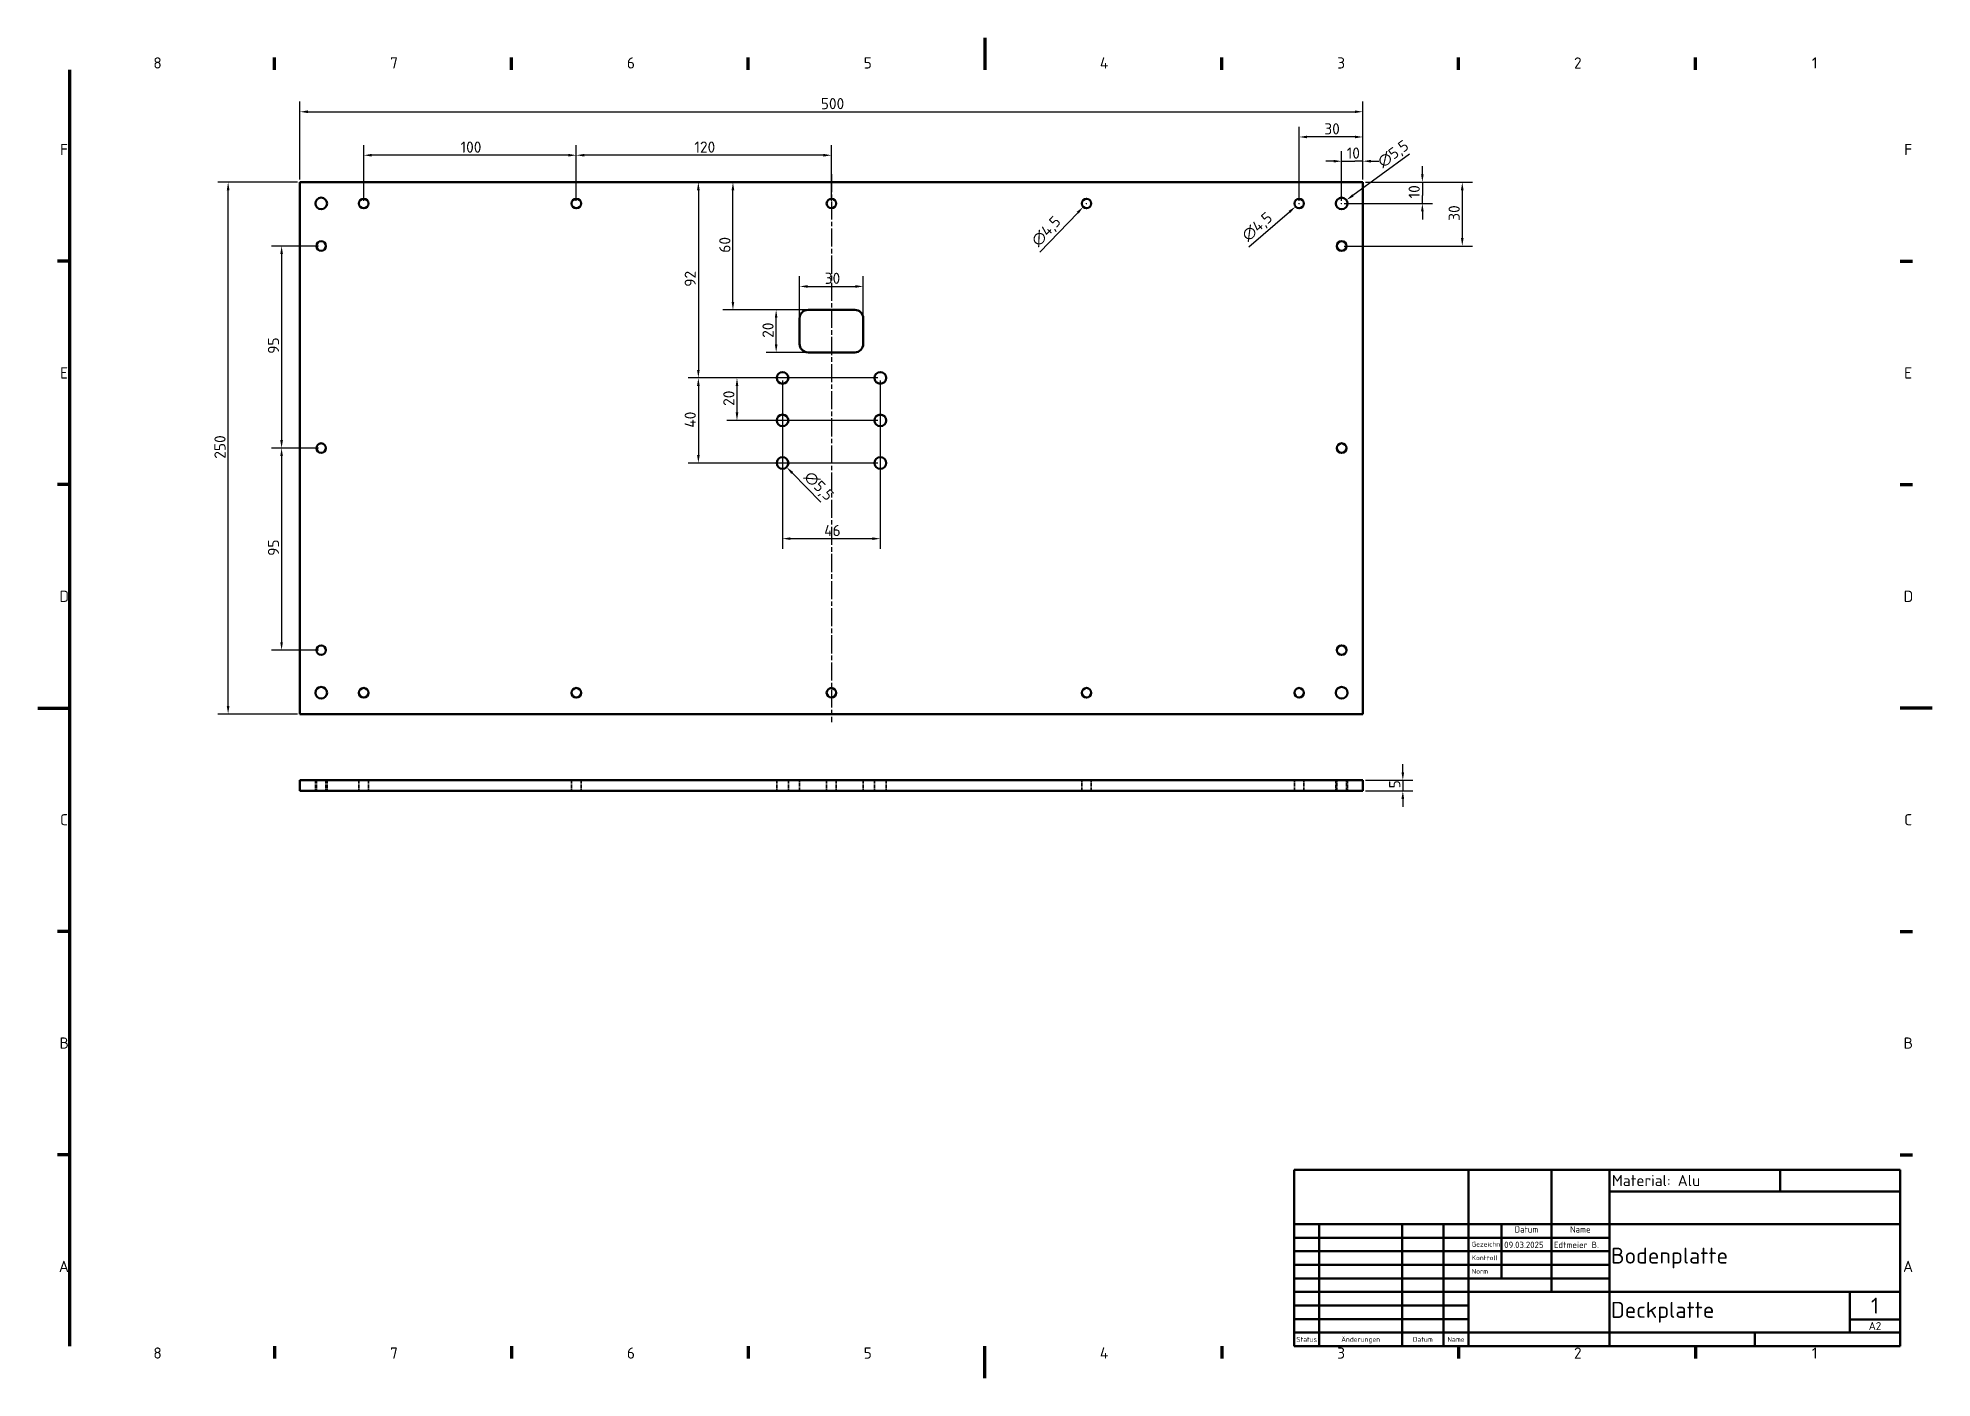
# Model space of a CAD drawing. Header units: millimetres. Extents: x 0 to 891, y 0 to 630.
import ezdxf
from ezdxf.enums import TextEntityAlignment as Align

# ---------------------------------------------------------------- set-up
doc = ezdxf.new("R2010")
doc.units = ezdxf.units.MM
doc.header["$LTSCALE"] = 1.5
doc.linetypes.add('CHAIN', pattern=[0.3543, 0.2362, -0.0295, 0.0591, -0.0295])
doc.linetypes.add('DASHED', pattern=[0.2067, 0.1654, -0.0413])
for name, color, linetype, lineweight in [('Bemaßung (ISO)', 7, 'Continuous', 25), ('Mittellinie (ISO)', 7, 'Continuous', 25), ('Rahmen (ISO)', 7, 'Continuous', 70), ('Sichtbar (ISO)', 7, 'Continuous', 50), ('Symbol (ISO)', 7, 'Continuous', 25), ('Titel (ISO)', 7, 'Continuous', 50), ('Verdeckt (ISO)', 7, 'DASHED', 35)]:
    doc.layers.add(name, color=color, linetype=linetype, lineweight=lineweight)
doc.styles.add('Notiztext (DIN)', font='isocpeur.ttf')
doc.styles.add('Textstil11', font='isocpeur.ttf')
doc.styles.add('Textstil13', font='isocpeur.ttf')
doc.styles.add('Textstil14', font='isocpeur.ttf')
doc.styles.add('Textstil19', font='isocpeur.ttf')
doc.dimstyles.new('Standard (DIN)', dxfattribs={"dimscale": 1.5, "dimtxt": 3.5, "dimasz": 2.5, "dimexe": 3.175, "dimexo": 0.8, "dimgap": 0.8, "dimtad": 1, "dimrnd": 1e-08, "dimzin": 0, "dimtxsty": 'Notiztext (DIN)', "dimcen": 0.09, "dimdle": 10, "dimclrd": 256, "dimclre": 256, "dimclrt": 256, "dimadec": 0, "dimazin": 0, "dimtfac": 1, "dimtmove": 0, "dimatfit": 3, "dimfxl": 0, "dimtolj": 1, "dimtzin": 0, "dimlwd": -1, "dimlwe": -1, "dimarcsym": 0})

# ---------------------------------------------------------------- blocks, each defined once
blk = doc.blocks.new('Ränder Vorgaberahmen')
at = {"layer": 'Rahmen (ISO)'}
for p, q in [((74.25, 410), (74.25, 413.9)), ((148.5, 410), (148.5, 413.9)), ((222.75, 410), (222.75, 413.9)), ((371.25, 410), (371.25, 413.9)), ((445.5, 410), (445.5, 413.9)), ((519.75, 410), (519.75, 413.9)), ((10, 350), (6.1, 350)), ((584, 350), (587.9, 350)), ((10, 280), (6.1, 280)), ((584, 280), (587.9, 280)), ((10, 140), (6.1, 140)), ((584, 140), (587.9, 140)), ((10, 70), (6.1, 70)), ((584, 70), (587.9, 70)), ((74.25, 10), (74.25, 6.1)), ((148.5, 10), (148.5, 6.1)), ((222.75, 10), (222.75, 6.1)), ((371.25, 10), (371.25, 6.1)), ((445.5, 10), (445.5, 6.1)), ((519.75, 10), (519.75, 6.1))]:
    blk.add_line(p, q, dxfattribs=at)
at = {"layer": 'Rahmen (ISO)', "flags": 128}
for points in [[(297, 420), (297, 410)], [(10, 10), (10, 410)], [(0, 210), (10, 210)], [(594, 210), (584, 210)], [(297, 0), (297, 10)]]:
    blk.add_lwpolyline(points, dxfattribs=at)
at = {"layer": 'Rahmen (ISO)', "char_height": 3.5, "attachment_point": 7, "style": 'Notiztext (DIN)'}
for s, insert in [('8', (36.2, 410.4)), ('7', (110.45, 410.4)), ('6', (184.7, 410.4)), ('5', (258.95, 410.4)), ('4', (333.03, 410.4)), ('3', (407.45, 410.4)), ('2', (481.7, 410.4)), ('1', (556.3, 410.4)), ('F', (6.93, 383.25)), ('F', (585.23, 383.25)), ('E', (6.93, 313.25)), ('E', (585.23, 313.25)), ('D', (6.75, 243.25)), ('D', (585.05, 243.25)), ('C', (6.93, 173.25)), ('C', (585.23, 173.25)), ('B', (6.75, 103.25)), ('B', (585.05, 103.25)), ('A', (6.58, 33.25)), ('A', (584.88, 33.25)), ('8', (36.2, 6.1)), ('7', (110.45, 6.1)), ('6', (184.7, 6.1)), ('5', (258.95, 6.1)), ('4', (333.03, 6.1)), ('3', (407.45, 6.1)), ('2', (481.7, 6.1)), ('1', (556.3, 6.1))]:
    blk.add_mtext(s, dxfattribs=dict(at, insert=insert))
blk = doc.blocks.new('Schriftfelder DIN')
at = {"layer": 'Titel (ISO)'}
for p, q in [((288.4, 155.08), (98.4, 155.08)), ((98.4, 155.08), (98.4, 99.83)), ((153, 99.83), (153, 155.08)), ((179, 138.08), (179, 155.08)), ((197.2, 99.83), (197.2, 155.08)), ((250.8, 148.33), (250.8, 155.08)), ((288.4, 99.83), (288.4, 155.08)), ((197.2, 148.33), (288.4, 148.33)), ((98.4, 138.08), (288.4, 138.08)), ((106.2, 99.83), (106.2, 138.08)), ((132.2, 99.83), (132.2, 138.08)), ((145.2, 99.83), (145.2, 138.08)), ((163.4, 121.08), (163.4, 138.08)), ((179, 116.83), (179, 138.08)), ((98.4, 133.83), (153, 133.83)), ((153, 133.83), (197.2, 133.83)), ((98.4, 129.58), (153, 129.58)), ((98.4, 125.33), (153, 125.33)), ((153, 129.58), (197.2, 129.58)), ((153, 125.33), (197.2, 125.33)), ((98.4, 121.08), (153, 121.08)), ((153, 121.08), (197.2, 121.08)), ((98.4, 116.83), (153, 116.83)), ((153, 116.83), (288.4, 116.83)), ((272.6, 104.08), (272.6, 116.83)), ((98.4, 112.58), (153, 112.58)), ((153, 108.33), (98.4, 108.33)), ((272.6, 108.22), (288.4, 108.22)), ((98.4, 104.08), (153, 104.08)), ((153, 104.08), (197.2, 104.08)), ((197.2, 104.08), (288.4, 104.08)), ((242.8, 99.83), (242.8, 104.08)), ((98.4, 99.83), (288.4, 99.83))]:
    blk.add_line(p, q, dxfattribs=at)
at = {"layer": 'Titel (ISO)', "style": 'Textstil14'}
for s, p in [('Datum', (171.2, 134.83)), ('Name', (188.1, 134.83))]:
    blk.add_text(s, height=2, dxfattribs=at).set_placement(p, align=Align.BOTTOM_CENTER)
at = {"layer": 'Titel (ISO)', "style": 'Textstil13'}
for s, p in [('Gezeichn', (154, 130.58)), ('Kontroll', (154, 126.33)), ('Norm', (154, 122.08))]:
    blk.add_text(s, height=1.5, dxfattribs=at).set_placement(p, align=Align.BOTTOM_LEFT)
for s, p in [('Status', (102.3, 101.95)), ('Änderungen', (119.2, 101.95)), ('Datum', (138.7, 101.95)), ('Name', (149.1, 101.95))]:
    blk.add_text(s, height=1.5, dxfattribs=at).set_placement(p, align=Align.MIDDLE_CENTER)
at = {"layer": 'Titel (ISO)'}
for tag, p, height, style in [('ERSTELLUNGSDATUM_001', (164.2, 130.58), 2, 'Textstil14'), ('AUTOR_001', (179.8, 130.58), 2, 'Textstil14'), ('TITEL_001', (197.7, 125.7), 5, 'Textstil11'), ('BAUTEILNUMMER_001', (197.7, 108.7), 5, 'Textstil11'), ('Blattnummer_001', (279.25, 110.02), 5, 'Textstil11'), ('Blattgröße_001', (278.51, 104.9), 2.49, 'Textstil19')]:
    blk.add_attdef(tag, p, '', height=height, dxfattribs=dict(at, style=style))
at = {"layer": 'Titel (ISO)', "style": 'Textstil14'}
for tag, p in [('KONTROLLDATUM', (164.4, 126.33)), ('KONTROLLIERT_VON', (180, 126.33)), ('GENEHM.DAT._KONSTR.', (164.4, 122.08)), ('KONSTR._GEN._VON', (180, 122.08))]:
    blk.add_attdef(tag, text='', height=2, dxfattribs=at).set_placement(p, align=Align.BOTTOM_LEFT)
blk = doc.blocks.new('*D5')
at = {"layer": 'Bemaßung (ISO)'}
for p, q in [((122.06, 562.17), (84.72, 562.17)), ((89.48, 315.92), (89.48, 558.42)), ((122.06, 312.17), (84.72, 312.17))]:
    blk.add_line(p, q, dxfattribs=at)
for points in [[(88.86, 558.42), (90.11, 558.42), (89.48, 562.17)], [(88.86, 315.92), (90.11, 315.92), (89.48, 312.17)]]:
    blk.add_solid(points, dxfattribs=at)
at = {"layer": 'Defpoints', "color": 0}
for p in [(89.48, 562.17), (123.26, 562.17), (123.26, 312.17)]:
    blk.add_point(p, dxfattribs=at)
at = {"layer": 'Bemaßung (ISO)', "insert": (83.03, 432.18), "char_height": 5.25, "attachment_point": 1, "rotation": 90, "style": 'Notiztext (DIN)'}
blk.add_mtext('\\A1;250', dxfattribs=at)
blk = doc.blocks.new('*D6')
at = {"layer": 'Bemaßung (ISO)'}
for p, q in [((123.26, 563.37), (123.26, 600.05)), ((623.26, 563.37), (623.26, 600.05)), ((127.01, 595.28), (619.51, 595.28))]:
    blk.add_line(p, q, dxfattribs=at)
for points in [[(127.01, 595.91), (127.01, 594.66), (123.26, 595.28)], [(619.51, 595.91), (619.51, 594.66), (623.26, 595.28)]]:
    blk.add_solid(points, dxfattribs=at)
at = {"layer": 'Defpoints', "color": 0}
for p in [(623.26, 595.28), (123.26, 562.17), (623.26, 562.17)]:
    blk.add_point(p, dxfattribs=at)
at = {"layer": 'Bemaßung (ISO)', "insert": (368.27, 601.73), "char_height": 5.25, "attachment_point": 1, "style": 'Notiztext (DIN)'}
blk.add_mtext('\\A1;500', dxfattribs=at)
blk = doc.blocks.new('*D7')
at = {"layer": 'Bemaßung (ISO)'}
for p, q in [((645.23, 575.31), (618.53, 555.98)), ((613.13, 552.17), (613.4, 552.17)), ((613.26, 552.03), (613.26, 552.3))]:
    blk.add_line(p, q, dxfattribs=at)
blk.add_solid([(618.16, 556.49), (618.89, 555.47), (615.49, 553.78)], dxfattribs=at)
at = {"layer": 'Defpoints', "color": 0}
for p in [(615.49, 553.78), (611.03, 550.56)]:
    blk.add_point(p, dxfattribs=at)
at = {"layer": 'Bemaßung (ISO)', "insert": (629.44, 573.14), "char_height": 5.25, "attachment_point": 1, "rotation": 35.89474, "style": 'Notiztext (DIN)'}
blk.add_mtext('\\A1;∅5,5', dxfattribs=at)
blk = doc.blocks.new('*D8')
at = {"layer": 'Bemaßung (ISO)'}
for p, q in [((609.51, 572.04), (605.76, 572.04)), ((613.26, 553.37), (613.26, 576.81)), ((613.26, 572.04), (617.01, 572.04)), ((617.01, 572.04), (619.51, 572.04)), ((623.26, 572.04), (619.51, 572.04)), ((623.26, 563.37), (623.26, 576.81)), ((627.01, 572.04), (630.76, 572.04))]:
    blk.add_line(p, q, dxfattribs=at)
for points in [[(609.51, 572.67), (609.51, 571.42), (613.26, 572.04)], [(627.01, 572.67), (627.01, 571.42), (623.26, 572.04)]]:
    blk.add_solid(points, dxfattribs=at)
at = {"layer": 'Defpoints', "color": 0}
for p in [(623.26, 572.04), (623.26, 562.17), (613.26, 552.17)]:
    blk.add_point(p, dxfattribs=at)
at = {"layer": 'Bemaßung (ISO)', "insert": (615.64, 578.49), "char_height": 5.25, "attachment_point": 1, "style": 'Notiztext (DIN)'}
blk.add_mtext('\\A1;10', dxfattribs=at)
blk = doc.blocks.new('*D9')
at = {"layer": 'Bemaßung (ISO)'}
for p, q in [((471.31, 529.29), (489.11, 547.84)), ((493.13, 552.17), (493.4, 552.17)), ((493.26, 552.03), (493.26, 552.3))]:
    blk.add_line(p, q, dxfattribs=at)
blk.add_solid([(488.66, 548.27), (489.56, 547.41), (491.7, 550.54)], dxfattribs=at)
at = {"layer": 'Defpoints', "color": 0}
for p in [(494.82, 553.79), (491.7, 550.54)]:
    blk.add_point(p, dxfattribs=at)
at = {"layer": 'Bemaßung (ISO)', "insert": (466.73, 535.34), "char_height": 5.25, "attachment_point": 1, "rotation": 46.18947, "style": 'Notiztext (DIN)'}
blk.add_mtext('\\A1;∅4,5', dxfattribs=at)
blk = doc.blocks.new('*D10')
at = {"layer": 'Bemaßung (ISO)'}
for p, q in [((569.66, 531.71), (588.73, 548.24)), ((593.13, 552.17), (593.4, 552.17)), ((593.26, 552.03), (593.26, 552.3))]:
    blk.add_line(p, q, dxfattribs=at)
blk.add_solid([(588.32, 548.71), (589.14, 547.77), (591.56, 550.69)], dxfattribs=at)
at = {"layer": 'Defpoints', "color": 0}
for p in [(594.96, 553.64), (591.56, 550.69)]:
    blk.add_point(p, dxfattribs=at)
at = {"layer": 'Bemaßung (ISO)', "insert": (565.65, 538.16), "char_height": 5.25, "attachment_point": 1, "rotation": 40.91727, "style": 'Notiztext (DIN)'}
blk.add_mtext('\\A1;∅4,5', dxfattribs=at)
blk = doc.blocks.new('*D11')
at = {"layer": 'Bemaßung (ISO)'}
for p, q in [((350.13, 430.17), (350.4, 430.17)), ((350.26, 430.03), (350.26, 430.3)), ((368.32, 411.7), (354.81, 425.52))]:
    blk.add_line(p, q, dxfattribs=at)
blk.add_solid([(355.25, 425.96), (354.36, 425.08), (352.18, 428.2)], dxfattribs=at)
at = {"layer": 'Defpoints', "color": 0}
for p in [(348.34, 432.13), (352.18, 428.2)]:
    blk.add_point(p, dxfattribs=at)
at = {"layer": 'Bemaßung (ISO)', "insert": (363.85, 427), "char_height": 5.25, "attachment_point": 1, "rotation": 314.36903, "style": 'Notiztext (DIN)'}
blk.add_mtext('\\A1;∅5,5', dxfattribs=at)
blk = doc.blocks.new('*D12')
at = {"layer": 'Bemaßung (ISO)'}
for p, q in [((358.26, 499.37), (358.26, 517.93)), ((388.26, 499.37), (388.26, 517.93)), ((362.01, 513.17), (384.51, 513.17))]:
    blk.add_line(p, q, dxfattribs=at)
for points in [[(362.01, 513.79), (362.01, 512.54), (358.26, 513.17)], [(384.51, 513.79), (384.51, 512.54), (388.26, 513.17)]]:
    blk.add_solid(points, dxfattribs=at)
at = {"layer": 'Defpoints', "color": 0}
for p in [(388.26, 513.17), (358.26, 498.17), (388.26, 498.17)]:
    blk.add_point(p, dxfattribs=at)
at = {"layer": 'Bemaßung (ISO)', "insert": (370.11, 519.62), "char_height": 5.25, "attachment_point": 1, "style": 'Notiztext (DIN)'}
blk.add_mtext('\\A1;30', dxfattribs=at)
blk = doc.blocks.new('*D13')
at = {"layer": 'Bemaßung (ISO)'}
for p, q in [((361.06, 502.17), (342.5, 502.17)), ((347.26, 485.92), (347.26, 498.42)), ((361.06, 482.17), (342.5, 482.17))]:
    blk.add_line(p, q, dxfattribs=at)
for points in [[(346.64, 498.42), (347.89, 498.42), (347.26, 502.17)], [(346.64, 485.92), (347.89, 485.92), (347.26, 482.17)]]:
    blk.add_solid(points, dxfattribs=at)
at = {"layer": 'Defpoints', "color": 0}
for p in [(347.26, 502.17), (362.26, 502.17), (362.26, 482.17)]:
    blk.add_point(p, dxfattribs=at)
at = {"layer": 'Bemaßung (ISO)', "insert": (340.81, 489.02), "char_height": 5.25, "attachment_point": 1, "rotation": 90, "style": 'Notiztext (DIN)'}
blk.add_mtext('\\A1;20', dxfattribs=at)
blk = doc.blocks.new('*D14')
at = {"layer": 'Bemaßung (ISO)'}
for p, q in [((326.94, 505.92), (326.94, 558.42)), ((361.06, 502.17), (322.18, 502.17))]:
    blk.add_line(p, q, dxfattribs=at)
for points in [[(326.31, 558.42), (327.56, 558.42), (326.94, 562.17)], [(326.31, 505.92), (327.56, 505.92), (326.94, 502.17)]]:
    blk.add_solid(points, dxfattribs=at)
at = {"layer": 'Defpoints', "color": 0}
for p in [(326.94, 562.17), (326.94, 562.17), (362.26, 502.17)]:
    blk.add_point(p, dxfattribs=at)
at = {"layer": 'Bemaßung (ISO)', "insert": (320.49, 529.02), "char_height": 5.25, "attachment_point": 1, "rotation": 90, "style": 'Notiztext (DIN)'}
blk.add_mtext('\\A1;60', dxfattribs=at)
blk = doc.blocks.new('*D15')
at = {"layer": 'Bemaßung (ISO)'}
for p, q in [((624.46, 562.17), (655.98, 562.17)), ((651.22, 565.92), (651.22, 569.67)), ((651.22, 562.17), (651.22, 558.42)), ((651.22, 558.42), (651.22, 555.92)), ((651.22, 552.17), (651.22, 555.92)), ((614.46, 552.17), (655.98, 552.17)), ((651.22, 548.42), (651.22, 544.67))]:
    blk.add_line(p, q, dxfattribs=at)
for points in [[(650.59, 565.92), (651.84, 565.92), (651.22, 562.17)], [(650.59, 548.42), (651.84, 548.42), (651.22, 552.17)]]:
    blk.add_solid(points, dxfattribs=at)
at = {"layer": 'Defpoints', "color": 0}
for p in [(623.26, 562.17), (613.26, 552.17), (651.22, 552.17)]:
    blk.add_point(p, dxfattribs=at)
at = {"layer": 'Bemaßung (ISO)', "insert": (644.77, 554.54), "char_height": 5.25, "attachment_point": 1, "rotation": 90, "style": 'Notiztext (DIN)'}
blk.add_mtext('\\A1;10', dxfattribs=at)
blk = doc.blocks.new('*D16')
at = {"layer": 'Bemaßung (ISO)'}
for p, q in [((310.68, 558.42), (310.68, 473.92)), ((349.06, 470.17), (305.91, 470.17))]:
    blk.add_line(p, q, dxfattribs=at)
for points in [[(310.05, 558.42), (311.3, 558.42), (310.68, 562.17)], [(310.05, 473.92), (311.3, 473.92), (310.68, 470.17)]]:
    blk.add_solid(points, dxfattribs=at)
at = {"layer": 'Defpoints', "color": 0}
for p in [(310.68, 562.17), (310.68, 470.17), (350.26, 470.17)]:
    blk.add_point(p, dxfattribs=at)
at = {"layer": 'Bemaßung (ISO)', "insert": (304.23, 513.02), "char_height": 5.25, "attachment_point": 1, "rotation": 90, "style": 'Notiztext (DIN)'}
blk.add_mtext('\\A1;92', dxfattribs=at)
blk = doc.blocks.new('*D17')
at = {"layer": 'Bemaßung (ISO)'}
for p, q in [((349.06, 470.17), (324.08, 470.17)), ((328.84, 466.42), (328.84, 453.92)), ((395.06, 450.17), (324.08, 450.17))]:
    blk.add_line(p, q, dxfattribs=at)
for points in [[(328.22, 466.42), (329.47, 466.42), (328.84, 470.17)], [(328.22, 453.92), (329.47, 453.92), (328.84, 450.17)]]:
    blk.add_solid(points, dxfattribs=at)
at = {"layer": 'Defpoints', "color": 0}
for p in [(350.26, 470.17), (328.84, 450.17), (396.26, 450.17)]:
    blk.add_point(p, dxfattribs=at)
at = {"layer": 'Bemaßung (ISO)', "insert": (322.39, 457.02), "char_height": 5.25, "attachment_point": 1, "rotation": 90, "style": 'Notiztext (DIN)'}
blk.add_mtext('\\A1;20', dxfattribs=at)
blk = doc.blocks.new('*D18')
at = {"layer": 'Bemaßung (ISO)'}
for p, q in [((395.06, 470.17), (305.91, 470.17)), ((310.68, 466.42), (310.68, 433.92)), ((395.06, 430.17), (305.91, 430.17))]:
    blk.add_line(p, q, dxfattribs=at)
for points in [[(310.05, 466.42), (311.3, 466.42), (310.68, 470.17)], [(310.05, 433.92), (311.3, 433.92), (310.68, 430.17)]]:
    blk.add_solid(points, dxfattribs=at)
at = {"layer": 'Defpoints', "color": 0}
for p in [(396.26, 470.17), (310.68, 430.17), (396.26, 430.17)]:
    blk.add_point(p, dxfattribs=at)
at = {"layer": 'Bemaßung (ISO)', "insert": (304.23, 446.76), "char_height": 5.25, "attachment_point": 1, "rotation": 90, "style": 'Notiztext (DIN)'}
blk.add_mtext('\\A1;40', dxfattribs=at)
blk = doc.blocks.new('*D19')
at = {"layer": 'Bemaßung (ISO)'}
for p, q in [((350.26, 468.97), (350.26, 389.84)), ((396.26, 468.97), (396.26, 389.84)), ((354.01, 394.61), (392.51, 394.61))]:
    blk.add_line(p, q, dxfattribs=at)
for points in [[(354.01, 395.23), (354.01, 393.98), (350.26, 394.61)], [(392.51, 395.23), (392.51, 393.98), (396.26, 394.61)]]:
    blk.add_solid(points, dxfattribs=at)
at = {"layer": 'Defpoints', "color": 0}
for p in [(350.26, 470.17), (396.26, 470.17), (396.26, 394.61)]:
    blk.add_point(p, dxfattribs=at)
at = {"layer": 'Bemaßung (ISO)', "insert": (369.85, 401.06), "char_height": 5.25, "attachment_point": 1, "style": 'Notiztext (DIN)'}
blk.add_mtext('\\A1;46', dxfattribs=at)
blk = doc.blocks.new('*D20')
at = {"layer": 'Bemaßung (ISO)'}
for p, q in [((253.26, 553.37), (253.26, 579.61)), ((373.26, 553.37), (373.26, 579.61)), ((369.51, 574.84), (257.01, 574.84))]:
    blk.add_line(p, q, dxfattribs=at)
for points in [[(257.01, 575.47), (257.01, 574.22), (253.26, 574.84)], [(369.51, 575.47), (369.51, 574.22), (373.26, 574.84)]]:
    blk.add_solid(points, dxfattribs=at)
at = {"layer": 'Defpoints', "color": 0}
for p in [(253.26, 574.84), (253.26, 552.17), (373.26, 552.17)]:
    blk.add_point(p, dxfattribs=at)
at = {"layer": 'Bemaßung (ISO)', "insert": (308.8, 581.29), "char_height": 5.25, "attachment_point": 1, "style": 'Notiztext (DIN)'}
blk.add_mtext('\\A1;120', dxfattribs=at)
blk = doc.blocks.new('*D21')
at = {"layer": 'Bemaßung (ISO)'}
for p, q in [((153.26, 553.37), (153.26, 579.61)), ((253.26, 553.37), (253.26, 579.61)), ((249.51, 574.84), (157.01, 574.84))]:
    blk.add_line(p, q, dxfattribs=at)
for points in [[(157.01, 575.47), (157.01, 574.22), (153.26, 574.84)], [(249.51, 575.47), (249.51, 574.22), (253.26, 574.84)]]:
    blk.add_solid(points, dxfattribs=at)
at = {"layer": 'Defpoints', "color": 0}
for p in [(153.26, 574.84), (153.26, 552.17), (253.26, 552.17)]:
    blk.add_point(p, dxfattribs=at)
at = {"layer": 'Bemaßung (ISO)', "insert": (198.8, 581.29), "char_height": 5.25, "attachment_point": 1, "style": 'Notiztext (DIN)'}
blk.add_mtext('\\A1;100', dxfattribs=at)
blk = doc.blocks.new('*D22')
at = {"layer": 'Bemaßung (ISO)'}
for p, q in [((624.46, 562.17), (674.76, 562.17)), ((670, 558.42), (670, 535.92)), ((614.46, 532.17), (674.76, 532.17))]:
    blk.add_line(p, q, dxfattribs=at)
for points in [[(669.37, 558.42), (670.62, 558.42), (670, 562.17)], [(669.37, 535.92), (670.62, 535.92), (670, 532.17)]]:
    blk.add_solid(points, dxfattribs=at)
at = {"layer": 'Defpoints', "color": 0}
for p in [(623.26, 562.17), (613.26, 532.17), (670, 532.17)]:
    blk.add_point(p, dxfattribs=at)
at = {"layer": 'Bemaßung (ISO)', "insert": (663.55, 544.02), "char_height": 5.25, "attachment_point": 1, "rotation": 90, "style": 'Notiztext (DIN)'}
blk.add_mtext('\\A1;30', dxfattribs=at)
blk = doc.blocks.new('*D23')
at = {"layer": 'Bemaßung (ISO)'}
for p, q in [((593.26, 553.37), (593.26, 588.19)), ((623.26, 563.37), (623.26, 588.19)), ((619.51, 583.43), (597.01, 583.43))]:
    blk.add_line(p, q, dxfattribs=at)
for points in [[(597.01, 584.06), (597.01, 582.81), (593.26, 583.43)], [(619.51, 584.06), (619.51, 582.81), (623.26, 583.43)]]:
    blk.add_solid(points, dxfattribs=at)
at = {"layer": 'Defpoints', "color": 0}
for p in [(593.26, 583.43), (623.26, 562.17), (593.26, 552.17)]:
    blk.add_point(p, dxfattribs=at)
at = {"layer": 'Bemaßung (ISO)', "insert": (605.11, 589.88), "char_height": 5.25, "attachment_point": 1, "style": 'Notiztext (DIN)'}
blk.add_mtext('\\A1;30', dxfattribs=at)
blk = doc.blocks.new('*D24')
at = {"layer": 'Bemaßung (ISO)'}
for p, q in [((132.06, 532.17), (109.88, 532.17)), ((114.64, 528.42), (114.64, 440.92)), ((132.06, 437.17), (109.88, 437.17))]:
    blk.add_line(p, q, dxfattribs=at)
for points in [[(114.01, 528.42), (115.26, 528.42), (114.64, 532.17)], [(114.01, 440.92), (115.26, 440.92), (114.64, 437.17)]]:
    blk.add_solid(points, dxfattribs=at)
at = {"layer": 'Defpoints', "color": 0}
for p in [(133.26, 532.17), (114.64, 437.17), (133.26, 437.17)]:
    blk.add_point(p, dxfattribs=at)
at = {"layer": 'Bemaßung (ISO)', "insert": (108.19, 481.52), "char_height": 5.25, "attachment_point": 1, "rotation": 90, "style": 'Notiztext (DIN)'}
blk.add_mtext('\\A1;95', dxfattribs=at)
blk = doc.blocks.new('*D25')
at = {"layer": 'Bemaßung (ISO)'}
for p, q in [((132.06, 437.17), (109.88, 437.17)), ((114.64, 433.42), (114.64, 345.92)), ((132.06, 342.17), (109.88, 342.17))]:
    blk.add_line(p, q, dxfattribs=at)
for points in [[(114.01, 433.42), (115.26, 433.42), (114.64, 437.17)], [(114.01, 345.92), (115.26, 345.92), (114.64, 342.17)]]:
    blk.add_solid(points, dxfattribs=at)
at = {"layer": 'Defpoints', "color": 0}
for p in [(133.26, 437.17), (114.64, 342.17), (133.26, 342.17)]:
    blk.add_point(p, dxfattribs=at)
at = {"layer": 'Bemaßung (ISO)', "insert": (108.19, 386.52), "char_height": 5.25, "attachment_point": 1, "rotation": 90, "style": 'Notiztext (DIN)'}
blk.add_mtext('\\A1;95', dxfattribs=at)
blk = doc.blocks.new('*D26')
at = {"layer": 'Bemaßung (ISO)'}
for p, q in [((642.04, 284.8), (642.04, 288.55)), ((624.46, 281.05), (646.8, 281.05)), ((642.04, 281.05), (642.04, 276.05)), ((624.46, 276.05), (646.8, 276.05)), ((642.04, 272.3), (642.04, 268.55))]:
    blk.add_line(p, q, dxfattribs=at)
for points in [[(641.41, 284.8), (642.66, 284.8), (642.04, 281.05)], [(641.41, 272.3), (642.66, 272.3), (642.04, 276.05)]]:
    blk.add_solid(points, dxfattribs=at)
at = {"layer": 'Defpoints', "color": 0}
for p in [(623.26, 281.05), (623.26, 276.05), (642.04, 276.05)]:
    blk.add_point(p, dxfattribs=at)
at = {"layer": 'Bemaßung (ISO)', "insert": (635.59, 277.24), "char_height": 5.25, "attachment_point": 1, "rotation": 90, "style": 'Notiztext (DIN)'}
blk.add_mtext('\\A1;5', dxfattribs=at)

msp = doc.modelspace()

# ---------------------------------------------------------------- linework, layer by layer
at = {"layer": 'Mittellinie (ISO)', "linetype": 'CHAIN', "ltscale": 23.990969}
msp.add_line((373.261, 565.918), (373.261, 308.418), dxfattribs=at)
at = {"layer": 'Sichtbar (ISO)'}
for p, q in [((123.261, 562.168), (623.261, 562.168)), ((123.261, 312.168), (123.261, 562.168)), ((623.261, 562.168), (623.261, 312.168)), ((362.261, 502.168), (384.261, 502.168)), ((358.261, 486.168), (358.261, 498.168)), ((388.261, 498.168), (388.261, 486.168)), ((384.261, 482.168), (362.261, 482.168)), ((623.261, 312.168), (123.261, 312.168)), ((623.261, 281.054), (123.261, 281.054)), ((123.261, 281.054), (123.261, 276.054)), ((623.261, 281.054), (623.261, 276.054)), ((123.261, 276.054), (623.261, 276.054))]:
    msp.add_line(p, q, dxfattribs=at)
for centre, radius in [((133.261, 552.168), 2.75), ((153.261, 552.168), 2.25), ((253.261, 552.168), 2.25), ((373.261, 552.168), 2.25), ((493.261, 552.168), 2.25), ((593.261, 552.168), 2.25), ((613.261, 552.168), 2.75), ((133.261, 532.168), 2.25), ((613.261, 532.168), 2.25), ((350.261, 470.168), 2.75), ((396.261, 470.168), 2.75), ((350.261, 450.168), 2.75), ((396.261, 450.168), 2.75), ((133.261, 437.168), 2.25), ((613.261, 437.168), 2.25), ((350.261, 430.168), 2.75), ((396.261, 430.168), 2.75), ((133.261, 342.168), 2.25), ((613.261, 342.168), 2.25), ((133.261, 322.168), 2.75), ((153.261, 322.168), 2.25), ((253.261, 322.168), 2.25), ((373.261, 322.168), 2.25), ((493.261, 322.168), 2.25), ((593.261, 322.168), 2.25), ((613.261, 322.168), 2.75)]:
    msp.add_circle(centre, radius, dxfattribs=at)
for centre, start, end in [((362.261, 498.168), 90, 180), ((384.261, 498.168), 0, 90), ((362.261, 486.168), 180, 270), ((384.261, 486.168), 270, 0)]:
    msp.add_arc(centre, 4, start, end, dxfattribs=at)
at = {"layer": 'Verdeckt (ISO)', "ltscale": 6.348889}
for p, q in [((130.511, 281.054), (130.511, 276.054)), ((131.011, 281.054), (131.011, 276.054)), ((135.511, 281.054), (135.511, 276.054)), ((136.011, 281.054), (136.011, 276.054)), ((151.011, 281.054), (151.011, 276.054)), ((155.511, 281.054), (155.511, 276.054)), ((251.011, 281.054), (251.011, 276.054)), ((255.511, 281.054), (255.511, 276.054)), ((347.511, 281.054), (347.511, 276.054)), ((353.011, 281.054), (353.011, 276.054)), ((358.261, 276.054), (358.261, 281.054)), ((371.011, 281.054), (371.011, 276.054)), ((375.511, 281.054), (375.511, 276.054)), ((388.261, 281.054), (388.261, 276.054)), ((393.511, 281.054), (393.511, 276.054)), ((399.011, 281.054), (399.011, 276.054)), ((491.011, 276.054), (491.011, 281.054)), ((495.511, 276.054), (495.511, 281.054)), ((591.011, 276.054), (591.011, 281.054)), ((595.511, 276.054), (595.511, 281.054)), ((610.511, 281.054), (610.511, 276.054)), ((611.011, 276.054), (611.011, 281.054)), ((615.511, 276.054), (615.511, 281.054)), ((616.011, 281.054), (616.011, 276.054))]:
    msp.add_line(p, q, dxfattribs=at)

# ---------------------------------------------------------------- block references
at = {"xscale": 1.5, "yscale": 1.5, "zscale": 1.5}
msp.add_blockref('Ränder Vorgaberahmen', (0, 0), dxfattribs=at)
msp.add_blockref('Schriftfelder DIN', (443.399, -134.742), dxfattribs=at).add_auto_attribs({'Blattnummer_001': '1', 'Blattgröße_001': 'A2', 'TITEL_001': 'Bodenplatte', 'BAUTEILNUMMER_001': 'Deckplatte', 'ERSTELLUNGSDATUM_001': '09.03.2025', 'AUTOR_001': 'Edtmeier B.'})

# ---------------------------------------------------------------- texts
at = {"layer": 'Symbol (ISO)', "insert": (740.395, 95.498), "char_height": 5.25, "width": 40.93344, "attachment_point": 1, "style": 'Notiztext (DIN)'}
msp.add_mtext('\\fISOCPEUR|b0|i0;Material: Alu', dxfattribs=at)

# ---------------------------------------------------------------- dimensions: what is measured, and where the dimension line sits
at = {"layer": 'Bemaßung (ISO)'}
for base, p1, p2, angle, override, picture, middle in [((623.261, 595.284), (123.261, 562.168), (623.261, 562.168), 180, {"dimgap": 0.8, "dimdec": 0, "dimtol": 0, "dimlim": 0, "dimtp": 0, "dimtm": 0, "dimtdec": 2, "dimtofl": 0, "dimatfit": 1}, '*D6', (373.261, 595.284)), ((593.261, 583.432), (623.261, 562.168), (593.261, 552.168), 180, {"dimgap": 0.8, "dimdec": 0, "dimtol": 0, "dimlim": 0, "dimtp": 0, "dimtm": 0, "dimtdec": 2, "dimtofl": 0, "dimatfit": 1}, '*D23', (608.261, 583.432)), ((153.261, 574.844), (253.261, 552.168), (153.261, 552.168), 180, {"dimgap": 0.8, "dimdec": 0, "dimtol": 0, "dimlim": 0, "dimtp": 0, "dimtm": 0, "dimtdec": 2, "dimtofl": 0, "dimatfit": 1}, '*D21', (203.261, 574.844)), ((253.261, 574.844), (373.261, 552.168), (253.261, 552.168), 180, {"dimgap": 0.8, "dimdec": 0, "dimtol": 0, "dimlim": 0, "dimtp": 0, "dimtm": 0, "dimtdec": 2, "dimtofl": 0, "dimatfit": 1}, '*D20', (313.261, 574.844)), ((623.261, 572.043), (613.261, 552.168), (623.261, 562.168), 180, {"dimgap": 0.8, "dimdec": 0, "dimtol": 0, "dimlim": 0, "dimtp": 0, "dimtm": 0, "dimtdec": 2, "dimtofl": 0}, '*D8', (618.261, 572.043)), ((89.483, 562.168), (123.261, 312.168), (123.261, 562.168), 90, {"dimgap": 0.8, "dimdec": 0, "dimtol": 0, "dimlim": 0, "dimtp": 0, "dimtm": 0, "dimtdec": 2, "dimtofl": 0, "dimatfit": 1}, '*D5', (89.483, 437.168)), ((310.677, 470.168), (310.677, 562.168), (350.261, 470.168), 270, {"dimgap": 0.8, "dimdec": 0, "dimse1": 1, "dimtol": 0, "dimlim": 0, "dimtp": 0, "dimtm": 0, "dimtdec": 2, "dimtofl": 0, "dimatfit": 1}, '*D16', (310.677, 516.168)), ((326.939, 562.168), (362.261, 502.168), (326.939, 562.168), 270, {"dimgap": 0.8, "dimdec": 0, "dimse2": 1, "dimtol": 0, "dimlim": 0, "dimtp": 0, "dimtm": 0, "dimtdec": 2, "dimtofl": 0, "dimatfit": 1}, '*D14', (326.939, 532.168)), ((651.218, 552.168), (623.261, 562.168), (613.261, 552.168), 270, {"dimgap": 0.8, "dimdec": 0, "dimtol": 0, "dimlim": 0, "dimtp": 0, "dimtm": 0, "dimtdec": 2, "dimtofl": 0}, '*D15', (651.218, 557.168)), ((669.995, 532.168), (623.261, 562.168), (613.261, 532.168), 270, {"dimgap": 0.8, "dimdec": 0, "dimtol": 0, "dimlim": 0, "dimtp": 0, "dimtm": 0, "dimtdec": 2, "dimtofl": 0, "dimatfit": 1}, '*D22', (669.995, 547.168)), ((114.638, 437.168), (133.261, 532.168), (133.261, 437.168), 90, {"dimgap": 0.8, "dimdec": 0, "dimtol": 0, "dimlim": 0, "dimtp": 0, "dimtm": 0, "dimtdec": 2, "dimtofl": 0, "dimatfit": 1}, '*D24', (114.638, 484.668)), ((347.261, 502.168), (362.261, 482.168), (362.261, 502.168), 90, {"dimgap": 0.8, "dimdec": 0, "dimtol": 0, "dimlim": 0, "dimtp": 0, "dimtm": 0, "dimtdec": 2, "dimtofl": 0, "dimatfit": 1}, '*D13', (347.261, 492.168)), ((310.677, 430.168), (396.261, 470.168), (396.261, 430.168), 90, {"dimgap": 0.8, "dimdec": 0, "dimtol": 0, "dimlim": 0, "dimtp": 0, "dimtm": 0, "dimtdec": 2, "dimtofl": 0, "dimatfit": 1}, '*D18', (310.677, 450.168)), ((328.844, 450.168), (350.261, 470.168), (396.261, 450.168), 90, {"dimgap": 0.8, "dimdec": 0, "dimtol": 0, "dimlim": 0, "dimtp": 0, "dimtm": 0, "dimtdec": 2, "dimtofl": 0, "dimatfit": 1}, '*D17', (328.844, 460.168)), ((396.261, 394.606), (350.261, 470.168), (396.261, 470.168), 180, {"dimgap": 0.8, "dimdec": 0, "dimtol": 0, "dimlim": 0, "dimtp": 0, "dimtm": 0, "dimtdec": 2, "dimtofl": 0, "dimatfit": 1}, '*D19', (373.261, 394.606)), ((114.638, 342.168), (133.261, 437.168), (133.261, 342.168), 90, {"dimgap": 0.8, "dimdec": 0, "dimtol": 0, "dimlim": 0, "dimtp": 0, "dimtm": 0, "dimtdec": 2, "dimtofl": 0, "dimatfit": 1}, '*D25', (114.638, 389.668)), ((642.036, 276.054), (623.261, 281.054), (623.261, 276.054), 90, {"dimgap": 0.8, "dimdec": 0, "dimtol": 0, "dimlim": 0, "dimtp": 0, "dimtm": 0, "dimtdec": 2, "dimtofl": 1, "dimatfit": 1}, '*D26', (642.036, 278.554))]:
    dim = msp.add_linear_dim(base=base, p1=p1, p2=p2, angle=angle, dimstyle='Standard (DIN)', override=override, dxfattribs=at)
    dim.commit()
    dim.dimension.update_dxf_attribs({"geometry": picture, "text_midpoint": middle, "dimtype": 160})
for p1, p2, picture, middle in [((611.034, 550.556), (615.489, 553.781), '*D7', (639.051, 570.833)), ((494.819, 553.792), (491.704, 550.545), '*D9', (476.774, 534.982)), ((594.962, 553.642), (591.561, 550.695), '*D10', (575.623, 536.88)), ((348.338, 432.134), (352.184, 428.203), '*D11', (362.986, 417.16))]:
    dim = msp.add_diameter_dim_2p(p1=p1, p2=p2, dimstyle='Standard (DIN)', override={"dimgap": 0.8, "dimdec": 1, "dimlfac": 1, "dimtol": 0, "dimlim": 0, "dimtp": 0, "dimtm": 0, "dimtdec": 2, "dimtofl": 0}, dxfattribs=at)
    dim.commit()
    dim.dimension.update_dxf_attribs({"geometry": picture, "text_midpoint": middle, "dimtype": 163})
dim = msp.add_linear_dim(base=(388.261, 513.168), p1=(358.261, 498.168), p2=(388.261, 498.168), dimstyle='Standard (DIN)', override={"dimgap": 0.8, "dimdec": 0, "dimtol": 0, "dimlim": 0, "dimtp": 0, "dimtm": 0, "dimtdec": 2, "dimtofl": 0, "dimatfit": 1}, dxfattribs=at)
dim.commit()
dim.dimension.update_dxf_attribs({"geometry": '*D12', "text_midpoint": (373.261, 513.168), "dimtype": 160})

doc.saveas('drawing.dxf')
